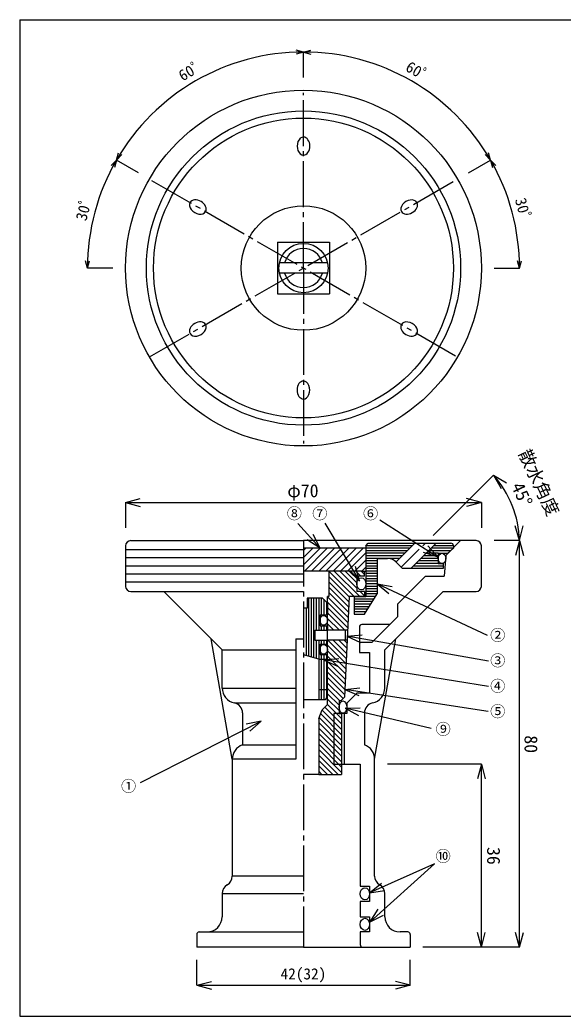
# Model space of a CAD drawing. Units: millimetres, scale not verified. Extents: x -140 to 140, y -97 to 99.
# Drawn here: x -139.9 to -33.1, y -96.9 to 99.1 of the extents above; entities that cross this region are included whole.
import ezdxf
from ezdxf.enums import TextEntityAlignment as Align

# ---------------------------------------------------------------- set-up
doc = ezdxf.new("R2010")
doc.units = ezdxf.units.MM
doc.linetypes.add('CHAIN1', pattern=[8, 5, -1, 1, -1])
doc.linetypes.add('CHAIN2', pattern=[12, 9, -1, 1, -1])
for name, color, linetype in [('0-0_図面枠', 7, 'Continuous'), ('0-1_ノズル', 4, 'Continuous'), ('0-6', 4, 'Continuous')]:
    doc.layers.add(name, color=color, linetype=linetype)
doc.styles.add('ＭＳ ゴシック', font='')
doc.styles.get('ＭＳ ゴシック').set_extended_font_data('MS Gothic')

msp = doc.modelspace()

# ---------------------------------------------------------------- linework, layer by layer
at = {"layer": '0-0_図面枠', "color": 5}
msp.add_line((-139.949, 99.1), (140.051, 99.1), dxfattribs=at)
msp.add_lwpolyline([(-139.949, 99.1), (-139.949, -96.9), (140.051, -96.9), (140.051, 99.1)], dxfattribs=at)
at = {"layer": '0-1_ノズル', "color": 5}
msp.add_line((-139.949, 99.1), (140.051, 99.1), dxfattribs=at)
at = {"layer": '0-1_ノズル', "color": 7, "linetype": 'CHAIN2'}
for p, q in [((-84.158, 50.282), (-84.158, 84.782)), ((-114.469, 32.782), (-54.281, 67.532)), ((-114.036, 67.532), (-53.848, 32.782)), ((-84.158, 50.282), (-84.158, 15.782)), ((-84.158, -3.349), (-84.158, -83.349))]:
    msp.add_line(p, q, dxfattribs=at)
at = {"layer": '0-1_ノズル', "color": 3}
for p, q in [((-89.258, 55.382), (-89.258, 45.182)), ((-89.258, 45.182), (-79.058, 45.182)), ((-118.158, -3.349), (-84.158, -3.349)), ((-50.158, -3.349), (-84.158, -3.349)), ((-71.908, -4.349), (-71.408, -3.849)), ((-71.408, -3.849), (-55.158, -3.849)), ((-119.158, -4.349), (-119.158, -12.349)), ((-71.908, -4.349), (-71.908, -14.349)), ((-71.908, -4.349), (-71.908, -14.349)), ((-57.658, -5.849), (-57.658, -7.849)), ((-57.658, -5.849), (-55.769, -5.849)), ((-54.658, -4.849), (-55.769, -5.849)), ((-54.658, -4.349), (-54.658, -4.849)), ((-49.158, -12.349), (-49.158, -4.349)), ((-69.658, -6.849), (-69.658, -13.849)), ((-69.658, -6.849), (-67.658, -6.849)), ((-72.658, -9.349), (-84.158, -9.349)), ((-79.158, -9.349), (-79.158, -14.349)), ((-72.658, -9.349), (-72.158, -9.349)), ((-72.158, -10.349), (-72.158, -9.349)), ((-65.658, -7.849), (-64.658, -8.849)), ((-56.658, -8.849), (-64.658, -8.849)), ((-57.658, -7.849), (-56.658, -7.849)), ((-56.658, -7.849), (-56.658, -8.849)), ((-73.658, -10.349), (-73.658, -13.349)), ((-72.158, -10.349), (-73.658, -10.349)), ((-118.158, -13.349), (-111.658, -13.349)), ((-111.658, -13.349), (-84.158, -13.349)), ((-72.158, -13.349), (-73.658, -13.349)), ((-72.158, -13.349), (-72.158, -14.349)), ((-68.158, -24.849), (-56.658, -13.349)), ((-56.658, -13.349), (-50.158, -13.349)), ((-83.408, -14.649), (-83.408, -16.649)), ((-80.408, -14.649), (-83.408, -14.649)), ((-80.408, -14.649), (-79.408, -15.649)), ((-79.158, -14.349), (-79.408, -14.349)), ((-79.408, -15.649), (-79.408, -17.949)), ((-75.158, -14.349), (-76.102, -34.159)), ((-72.158, -14.349), (-75.158, -14.349)), ((-74.158, -14.349), (-71.908, -14.349)), ((-74.158, -14.349), (-71.908, -14.349)), ((-74.158, -14.349), (-74.158, -17.849)), ((-72.158, -17.849), (-69.658, -13.849)), ((-83.408, -16.649), (-84.158, -16.649)), ((-65.658, -15.849), (-65.658, -18.349)), ((-80.908, -17.949), (-80.908, -20.149)), ((-80.908, -17.949), (-79.408, -17.949)), ((-70.658, -23.349), (-65.658, -18.349)), ((-81.908, -20.949), (-81.908, -22.949)), ((-81.908, -20.949), (-79.408, -20.949)), ((-80.908, -20.149), (-79.408, -20.149)), ((-79.408, -20.149), (-79.408, -20.949)), ((-73.158, -20.349), (-73.158, -23.349)), ((-67.158, -19.849), (-72.658, -19.849)), ((-85.658, -22.674), (-85.658, -46.349)), ((-85.658, -22.674), (-84.158, -22.674)), ((-81.908, -22.949), (-79.408, -22.949)), ((-79.408, -23.749), (-79.408, -22.949)), ((-73.158, -23.349), (-73.158, -25.349)), ((-73.158, -23.349), (-70.658, -23.349)), ((-70.158, -46.349), (-65.984, -22.674)), ((-100.158, -24.849), (-85.658, -24.849)), ((-80.908, -23.749), (-80.908, -25.749)), ((-80.908, -23.749), (-79.408, -23.749)), ((-73.158, -25.349), (-71.158, -25.349)), ((-71.158, -25.349), (-71.158, -33.349)), ((-68.158, -32.349), (-68.158, -24.849)), ((-81.158, -26.649), (-84.158, -25.845)), ((-81.158, -26.649), (-79.408, -26.649)), ((-81.158, -26.649), (-81.158, -34.649)), ((-80.908, -25.749), (-79.408, -25.749)), ((-79.408, -34.149), (-79.408, -25.749)), ((-100.158, -32.349), (-85.658, -32.349)), ((-81.158, -32.649), (-79.408, -32.649)), ((-79.908, -34.649), (-84.158, -34.649)), ((-79.908, -34.649), (-79.408, -34.149)), ((-76.825, -34.849), (-77.158, -34.849)), ((-76.825, -34.849), (-76.102, -34.159)), ((-85.658, -35.349), (-97.758, -35.349)), ((-81.158, -38.349), (-80.451, -36.642)), ((-80.451, -36.642), (-79.408, -35.599)), ((-75.658, -35.349), (-75.658, -37.349)), ((-96.158, -37.248), (-96.158, -43.52)), ((-81.158, -38.349), (-81.158, -49.349)), ((-78.158, -37.349), (-78.158, -47.349)), ((-75.658, -37.349), (-78.158, -37.349)), ((-76.658, -37.349), (-76.658, -49.349)), ((-76.158, -37.349), (-76.158, -47.349)), ((-72.158, -37.248), (-72.158, -43.52)), ((-96.158, -43.52), (-85.658, -43.52)), ((-98.158, -46.349), (-98.158, -64.212)), ((-70.158, -69.349), (-70.158, -46.349)), ((-78.158, -47.349), (-73.008, -47.349)), ((-73.008, -47.349), (-73.008, -71.349)), ((-81.158, -49.349), (-84.158, -49.349)), ((-81.158, -49.349), (-76.658, -49.349)), ((-98.158, -64.212), (-98.158, -69.349)), ((-84.158, -69.349), (-98.158, -69.349)), ((-73.008, -71.349), (-71.158, -71.349)), ((-71.158, -71.349), (-71.158, -74.349)), ((-100.158, -72.813), (-84.158, -72.813)), ((-100.158, -72.813), (-100.158, -77.349)), ((-73.008, -74.349), (-73.008, -77.349)), ((-71.158, -74.349), (-73.008, -74.349)), ((-68.158, -77.349), (-68.158, -72.813)), ((-73.008, -77.349), (-71.158, -77.349)), ((-71.158, -77.349), (-71.158, -80.349)), ((-104.658, -80.349), (-103.158, -80.349)), ((-103.158, -80.349), (-84.158, -80.349)), ((-73.008, -80.349), (-73.008, -82.849)), ((-71.158, -80.349), (-73.008, -80.349)), ((-63.658, -80.349), (-65.158, -80.349)), ((-105.158, -80.849), (-105.158, -83.349)), ((-63.158, -80.849), (-63.158, -83.349)), ((-84.158, -83.349), (-105.158, -83.349)), ((-84.158, -83.349), (-63.158, -83.349)), ((-72.508, -83.349), (-68.158, -83.349))]:
    msp.add_line(p, q, dxfattribs=at)
at = {"layer": '0-1_ノズル'}
for p, q in [((-79.413, 51.282), (-88.904, 51.282)), ((-79.413, 49.282), (-88.904, 49.282)), ((-58.661, -2.351), (-46.782, 9.528)), ((-46.782, 9.528), (-44.184, 8.028)), ((-46.782, 9.528), (-45.282, 6.93)), ((-119.158, 4.151), (-116.261, 4.928)), ((-119.158, 4.151), (-49.158, 4.151)), ((-119.158, 4.151), (-116.261, 3.375)), ((-119.158, 4.151), (-119.158, -0.849)), ((-49.158, 4.151), (-52.056, 4.928)), ((-49.158, 4.151), (-52.056, 3.375)), ((-49.158, 4.151), (-49.158, -0.849)), ((-41.658, -3.349), (-42.507, -0.471)), ((-41.658, -3.349), (-40.955, -0.433)), ((-80.894, -4.849), (-82.256, -2.176)), ((-41.658, -3.349), (-46.658, -3.349)), ((-41.658, -3.349), (-42.435, -6.247)), ((-41.658, -3.349), (-40.882, -6.247)), ((-41.658, -83.349), (-41.658, -3.349)), ((-62.78, -4.349), (-71.908, -4.349)), ((-63.28, -4.849), (-71.908, -4.849)), ((-63.78, -5.349), (-71.908, -5.349)), ((-64.28, -5.849), (-71.908, -5.849)), ((-57.658, -5.849), (-60.037, -5.849)), ((-57.66, -6.603), (-59.686, -4.391)), ((-55.214, -5.349), (-59.537, -5.349)), ((-54.658, -4.849), (-59.037, -4.849)), ((-54.658, -4.349), (-58.537, -4.349)), ((-64.78, -6.349), (-71.908, -6.349)), ((-65.28, -6.849), (-71.908, -6.849)), ((-69.658, -7.349), (-71.908, -7.349)), ((-57.658, -7.349), (-61.537, -7.349)), ((-57.658, -6.849), (-61.037, -6.849)), ((-57.658, -6.349), (-60.537, -6.349)), ((-73.137, -11.31), (-73.952, -8.423)), ((-69.658, -7.849), (-71.908, -7.849)), ((-69.658, -8.349), (-71.908, -8.349)), ((-69.658, -8.849), (-71.908, -8.849)), ((-69.658, -9.349), (-71.908, -9.349)), ((-56.658, -8.349), (-62.537, -8.349)), ((-57.658, -7.849), (-62.037, -7.849)), ((-69.658, -9.849), (-71.908, -9.849)), ((-69.658, -10.349), (-71.908, -10.349)), ((-69.658, -10.849), (-71.908, -10.849)), ((-69.658, -11.349), (-71.908, -11.349)), ((-69.658, -11.849), (-71.908, -11.849)), ((-69.658, -12.349), (-71.908, -12.349)), ((-69.658, -12.849), (-71.908, -12.849)), ((-69.658, -13.349), (-71.908, -13.349)), ((-69.658, -11.849), (-67.361, -13.778)), ((-83.158, -14.649), (-83.158, -26.113)), ((-82.658, -14.649), (-82.658, -26.247)), ((-82.158, -14.649), (-82.158, -26.381)), ((-81.658, -14.649), (-81.658, -20.949)), ((-81.158, -14.649), (-81.158, -20.949)), ((-80.658, -14.649), (-80.658, -17.949)), ((-80.158, -14.899), (-80.158, -17.949)), ((-79.658, -15.399), (-79.658, -17.949)), ((-70.283, -14.849), (-74.158, -14.849)), ((-70.596, -15.349), (-74.158, -15.349)), ((-69.658, -13.849), (-71.908, -13.849)), ((-69.971, -14.349), (-71.908, -14.349)), ((-83.658, -16.649), (-83.658, -25.979)), ((-70.908, -15.849), (-74.158, -15.849)), ((-71.221, -16.349), (-74.158, -16.349)), ((-71.533, -16.849), (-74.158, -16.849)), ((-71.846, -17.349), (-74.158, -17.349)), ((-80.658, -20.149), (-80.658, -20.949)), ((-80.158, -20.149), (-80.158, -20.949)), ((-79.658, -20.149), (-79.658, -20.949)), ((-81.658, -22.949), (-81.658, -26.515)), ((-81.158, -22.949), (-81.158, -26.649)), ((-80.658, -22.949), (-80.658, -23.749)), ((-80.158, -22.949), (-80.158, -23.749)), ((-79.658, -22.949), (-79.658, -23.749)), ((-75.626, -22.123), (-72.909, -23.394)), ((-80.658, -25.749), (-80.658, -34.649)), ((-80.196, -26.818), (-77.46, -28.049)), ((-80.158, -25.749), (-80.158, -34.649)), ((-79.658, -25.749), (-79.658, -34.399)), ((-76.029, -32.631), (-73.282, -33.837)), ((-75.989, -36.316), (-73.346, -37.735)), ((-92.481, -38.868), (-95.416, -39.487)), ((-49.158, -47.349), (-67.658, -47.349)), ((-49.158, -47.349), (-49.935, -50.247)), ((-49.158, -83.349), (-49.158, -47.349)), ((-49.158, -47.349), (-48.382, -50.247)), ((-71.149, -72.636), (-68.186, -72.168)), ((-71.07, -78.373), (-68.395, -77.014)), ((-49.158, -83.349), (-49.935, -80.451)), ((-49.158, -83.349), (-48.382, -80.451)), ((-41.658, -83.349), (-42.435, -80.451)), ((-41.658, -83.349), (-40.882, -80.451)), ((-49.158, -83.349), (-60.658, -83.349)), ((-41.658, -83.349), (-49.158, -83.349)), ((-105.158, -90.849), (-105.158, -85.849)), ((-63.158, -90.849), (-63.158, -85.849)), ((-105.158, -90.849), (-102.261, -90.072)), ((-63.158, -90.849), (-66.056, -90.072)), ((-105.158, -90.849), (-63.158, -90.849)), ((-105.158, -90.849), (-102.261, -91.625)), ((-63.158, -90.849), (-66.056, -91.625))]:
    msp.add_line(p, q, dxfattribs=at)
at = {"layer": '0-1_ノズル', "color": 7}
for p, q in [((-65.952, -7.521), (-62.28, -3.849)), ((-63.037, -8.849), (-58.037, -3.849)), ((-84.158, -5.149), (-119.158, -5.149)), ((-84.158, -6.749), (-119.158, -6.749)), ((-84.158, -8.349), (-119.158, -8.349)), ((-79.158, -9.349), (-74.158, -14.349)), ((-78.098, -9.349), (-73.098, -14.349)), ((-77.037, -9.349), (-73.658, -12.727)), ((-75.976, -9.349), (-73.649, -11.676)), ((-74.916, -9.349), (-73.658, -10.606)), ((-73.855, -9.349), (-72.855, -10.349)), ((-72.794, -9.349), (-72.158, -9.985)), ((-84.158, -9.949), (-119.158, -9.949)), ((-84.158, -11.549), (-119.158, -11.549)), ((-79.158, -10.409), (-75.161, -14.407)), ((-79.158, -11.47), (-75.209, -15.419)), ((-79.158, -12.531), (-75.258, -16.432)), ((-79.158, -13.591), (-75.306, -17.444)), ((-73.037, -13.349), (-72.158, -14.227)), ((-79.408, -14.402), (-75.354, -18.456)), ((-79.408, -15.463), (-75.402, -19.469)), ((-79.408, -16.523), (-75.45, -20.481)), ((-79.408, -17.584), (-76.044, -20.949)), ((-79.408, -18.645), (-77.104, -20.949)), ((-79.408, -19.705), (-78.165, -20.949)), ((-79.408, -20.766), (-79.226, -20.949)), ((-75.473, -20.949), (-79.408, -20.949)), ((-75.908, -22.949), (-75.908, -20.949)), ((-75.568, -22.949), (-79.408, -22.949)), ((-79.347, -22.949), (-75.74, -26.556)), ((-78.286, -22.949), (-75.691, -25.544)), ((-77.226, -22.949), (-75.643, -24.531)), ((-76.165, -22.949), (-75.595, -23.519)), ((-79.408, -23.948), (-75.788, -27.569)), ((-79.408, -25.009), (-75.836, -28.581)), ((-79.408, -26.069), (-75.884, -29.593)), ((-79.408, -27.13), (-75.933, -30.606)), ((-79.408, -28.191), (-75.981, -31.618)), ((-79.408, -29.251), (-76.029, -32.631)), ((-79.408, -30.312), (-76.077, -33.643)), ((-79.408, -31.373), (-76.368, -34.413)), ((-79.408, -32.433), (-76.993, -34.849)), ((-79.408, -33.494), (-77.158, -35.744)), ((-79.408, -34.555), (-77.158, -36.805)), ((-80.467, -36.678), (-76.658, -40.487)), ((-79.947, -36.137), (-76.658, -39.426)), ((-79.417, -35.607), (-76.658, -38.365)), ((-81.158, -39.169), (-76.658, -43.669)), ((-81.088, -38.178), (-76.658, -42.608)), ((-80.777, -37.428), (-76.658, -41.547)), ((-81.158, -40.229), (-76.658, -44.729)), ((-81.158, -41.29), (-76.658, -45.79)), ((-81.158, -42.351), (-76.658, -46.851)), ((-81.158, -43.411), (-76.658, -47.911)), ((-81.158, -44.472), (-76.658, -48.972)), ((-81.158, -45.533), (-77.342, -49.349)), ((-81.158, -46.593), (-78.403, -49.349)), ((-81.158, -47.654), (-79.463, -49.349)), ((-81.158, -48.715), (-80.524, -49.349))]:
    msp.add_line(p, q, dxfattribs=at)
at = {"layer": '0-1_ノズル', "linetype": 'CHAIN1'}
msp.add_line((-64.908, -8.599), (-60.158, -3.849), dxfattribs=at)
at = {"layer": '0-1_ノズル', "color": 2}
for p, q in [((-71.908, -4.849), (-84.158, -4.849)), ((-80.894, -4.849), (-84.158, -8.114)), ((-82.308, -4.849), (-84.158, -6.699)), ((-83.722, -4.849), (-84.158, -5.285)), ((-79.479, -4.849), (-83.979, -9.349)), ((-78.065, -4.849), (-82.565, -9.349)), ((-76.651, -4.849), (-81.151, -9.349)), ((-75.237, -4.849), (-79.737, -9.349)), ((-73.823, -4.849), (-78.323, -9.349)), ((-72.408, -4.849), (-76.908, -9.349)), ((-71.908, -5.763), (-75.494, -9.349)), ((-71.908, -7.177), (-74.08, -9.349)), ((-71.908, -8.591), (-72.662, -9.345)), ((-72.158, -9.349), (-71.908, -9.349))]:
    msp.add_line(p, q, dxfattribs=at)
at = {"layer": '0-1_ノズル', "color": 5}
msp.add_lwpolyline([(-139.949, 99.1), (-139.949, -96.9), (140.051, -96.9), (140.051, 99.1)], dxfattribs=at)
at = {"layer": '0-1_ノズル', "color": 3}
for points in [[(-89.258, 55.382), (-79.058, 55.382), (-79.058, 45.182)], [(-53.243, -3.349), (-56.158, -6.264), (-56.508, -10.349)], [(-65.658, -15.849), (-60.158, -10.349), (-56.508, -10.349)], [(-100.158, -32.349), (-100.158, -24.849), (-111.658, -13.349)], [(-79.408, -35.599), (-79.408, -35.345), (-79.408, -14.349)], [(-74.158, -14.349), (-74.158, -17.849), (-72.158, -17.849)], [(-85.658, -46.349), (-98.158, -46.349), (-102.333, -22.674)], [(-77.158, -34.849), (-77.158, -37.349), (-76.658, -37.349)], [(-71.158, -33.349), (-73.658, -33.349), (-75.658, -35.349)]]:
    msp.add_lwpolyline(points, dxfattribs=at)
at = {"layer": '0-1_ノズル'}
for points in [[(-85.265, 0.004), (-80.894, -4.849), (-83.41, -3.215)], [(-79.925, 0.094), (-73.137, -11.31), (-75.286, -9.217)], [(-69.155, 0.728), (-57.66, -6.603), (-60.521, -5.7)], [(-47.926, -21.997), (-69.658, -11.849), (-66.704, -12.371)], [(-47.768, -27.069), (-75.626, -22.123), (-72.637, -21.865)], [(-47.768, -32.077), (-80.196, -26.818), (-77.211, -26.516)], [(-47.813, -36.95), (-76.029, -32.631), (-73.047, -32.302)], [(-59.046, -40.299), (-75.989, -36.316), (-72.99, -36.223)], [(-116.223, -50.921), (-92.481, -38.868), (-94.713, -40.872)], [(-58.348, -66.945), (-71.149, -72.636), (-68.817, -70.749)], [(-58.348, -66.945), (-71.07, -78.373), (-69.433, -75.859)]]:
    msp.add_lwpolyline(points, dxfattribs=at)
at = {"layer": '0-1_ノズル', "color": 3}
for radius in [35, 30.915, 29.5, 12.25]:
    msp.add_circle((-84.158, 50.282), radius, dxfattribs=at)
at = {"layer": '0-1_ノズル'}
msp.add_circle((-84.158, 50.282), 4.85, dxfattribs=at)
for centre, radius, start, end in [((-84.158, 50.282), 3.85, 15.05465, 164.94535), ((-84.158, 50.282), 3.85, 195.05465, 344.94535), ((-61.658, -3.849), 20.006, 1.4321, 41.96096)]:
    msp.add_arc(centre, radius, start, end, dxfattribs=at)
at = {"layer": '0-1_ノズル', "color": 3}
for centre, radius, start, end in [((-118.158, -4.349), 1, 90, 180), ((-118.158, -4.349), 1, 90, 180), ((-118.158, -4.349), 1, 90, 180), ((-55.158, -4.349), 0.5, 0, 90), ((-50.158, -4.349), 1, 0, 90), ((-67.658, -9.349), 2.5, 36.8699, 90), ((-118.158, -12.349), 1, 180, 270), ((-50.158, -12.349), 1, 270, 0), ((-72.658, -20.349), 0.5, 90, 180), ((-97.158, -32.349), 3, 180, 258.46304), ((-71.158, -32.349), 3, 281.53696, 0), ((-98.158, -37.248), 2, 0, 78.46304), ((-70.158, -37.248), 2, 101.53696, 180), ((-95.158, -46.349), 3, 109.47122, 180), ((-73.158, -46.349), 3, 0, 70.52878), ((-100.158, -69.349), 2, 300, 0), ((-68.158, -69.349), 2, 180, 240), ((-98.158, -72.813), 2, 120, 180), ((-70.158, -72.813), 2, 0, 60), ((-103.158, -77.349), 3, 270, 0), ((-65.158, -77.349), 3, 180, 270), ((-104.658, -80.849), 0.5, 90, 180), ((-63.658, -80.849), 0.5, 0, 90), ((-72.508, -82.849), 0.5, 180, 270)]:
    msp.add_arc(centre, radius, start, end, dxfattribs=at)
at = {"layer": '0-1_ノズル', "color": 7}
for centre, major_axis, start_param, end_param in [((-84.158, 74.282), (0, 1.768), 6.2831853, 9.424778), ((-84.158, 74.282), (0, 1.768), 3.1415927, 6.2831853), ((-104.943, 62.282), (-1.531, 0.884), 6.2831853, 9.424778), ((-104.943, 62.282), (-1.531, 0.884), 3.1415927, 6.2831853), ((-63.374, 62.282), (1.531, 0.884), 6.2831853, 9.424778), ((-63.374, 62.282), (1.531, 0.884), 3.1415927, 6.2831853), ((-104.943, 38.282), (-1.531, -0.884), 3.1415927, 6.2831853), ((-63.374, 38.282), (1.531, -0.884), 6.2831853, 9.424778), ((-104.943, 38.282), (-1.531, -0.884), 0, 3.1415927), ((-63.374, 38.282), (1.531, -0.884), 3.1415927, 6.2831853), ((-84.158, 26.282), (0, -1.768), 3.1415927, 6.2831853), ((-84.158, 26.282), (0, -1.768), 6.2831853, 9.424778)]:
    msp.add_ellipse(centre, major_axis=major_axis, ratio=0.707107, start_param=start_param, end_param=end_param, dxfattribs=at)
for centre, major_axis, ratio in [((-56.908, -6.849), (0, 1), 0.75), ((-72.783, -11.849), (0, 1.2), 0.7292), ((-80.158, -19.049), (0, 0.95), 0.7895), ((-80.158, -24.749), (0, 0.95), 0.7895), ((-76.408, -36.099), (0, 1.2), 0.625), ((-72.083, -72.849), (0, 1.2), 0.770833), ((-72.083, -78.849), (0, 1.2), 0.770833)]:
    msp.add_ellipse(centre, major_axis=major_axis, ratio=ratio, dxfattribs=at)
at = {"layer": '0-6'}
for p, q in [((-84.158, 92.782), (-85.607, 93.17)), ((-84.158, 92.782), (-85.607, 92.393)), ((-84.158, 92.782), (-82.71, 93.17)), ((-84.158, 92.782), (-82.71, 92.393)), ((-84.158, 87.782), (-84.158, 92.782)), ((-84.158, 87.782), (-84.158, 92.782)), ((-120.964, 71.532), (-120.576, 72.98)), ((-120.964, 71.532), (-119.904, 72.592)), ((-47.352, 71.532), (-48.413, 72.592)), ((-47.352, 71.532), (-47.741, 72.98)), ((-120.964, 71.532), (-122.025, 70.471)), ((-120.964, 71.532), (-121.353, 70.083)), ((-116.634, 69.032), (-120.964, 71.532)), ((-116.634, 69.032), (-120.964, 71.532)), ((-51.682, 69.032), (-47.352, 71.532)), ((-51.682, 69.032), (-47.352, 71.532)), ((-47.352, 71.532), (-46.292, 70.471)), ((-47.352, 71.532), (-46.964, 70.083)), ((-126.658, 50.282), (-127.047, 51.73)), ((-126.658, 50.282), (-126.27, 51.73)), ((-41.658, 50.282), (-42.047, 51.73)), ((-41.658, 50.282), (-41.27, 51.73)), ((-121.658, 50.282), (-126.658, 50.282)), ((-46.658, 50.282), (-41.658, 50.282))]:
    msp.add_line(p, q, dxfattribs=at)
for start, end in [(90, 150), (30, 90), (150, 180), (0, 30)]:
    msp.add_arc((-84.158, 50.282), 42.5, start, end, dxfattribs=at)

# ---------------------------------------------------------------- texts
at = {"layer": '0-1_ノズル', "color": 7, "style": 'ＭＳ ゴシック'}
for s, rotation, p in [('散水角度', 295, (-42.624, 13.566)), ('45°', 295, (-44.03, 7.039)), ('80', 270, (-41.432, -41.661)), ('36', 270, (-48.789, -63.633))]:
    msp.add_text(s, height=2.566, rotation=rotation, dxfattribs=at).set_placement(p, align=Align.BOTTOM_LEFT)
for s, height, p in [('φ70', 2.566, (-87.341, 4.415)), ('⑧', 2.199, (-87.45, 0.228)), ('⑦', 2.199, (-82.45, 0.228)), ('⑥', 2.199, (-72.45, 0.228)), ('②', 2.199, (-47.444, -23.712)), ('③', 2.199, (-47.444, -28.712)), ('④', 2.199, (-47.444, -33.712)), ('⑤', 2.199, (-47.444, -38.712)), ('⑨', 2.199, (-58.17, -42.198)), ('①', 2.199, (-120.071, -53.412)), ('⑩', 2.199, (-58.17, -67.198)), ('42(32)', 2.199, (-88.658, -90.349))]:
    msp.add_text(s, height=height, dxfattribs=at).set_placement(p, align=Align.BOTTOM_LEFT)
at = {"layer": '0-6', "color": 7, "style": 'ＭＳ ゴシック'}
for s, rotation, p in [('60ﾟ', 30, (-107.607, 86.396)), ('60ﾟ', 330, (-64.607, 88.646)), ('30ﾟ', 75, (-126.276, 59.237)), ('30ﾟ', 285, (-43.206, 63.584))]:
    msp.add_text(s, height=2.199, rotation=rotation, dxfattribs=at).set_placement(p, align=Align.BOTTOM_LEFT)

doc.saveas('drawing.dxf')
